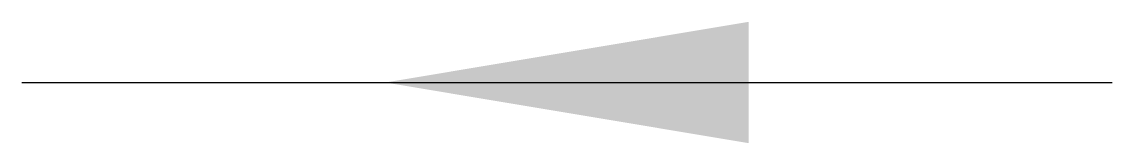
# Model space of a CAD drawing. Extents: x -1 to 2, y -0.17 to 0.17.
import ezdxf

# ---------------------------------------------------------------- set-up
doc = ezdxf.new("R2010")
doc.units = 0
doc.header["$LTSCALE"] = 7
doc.header["$MEASUREMENT"] = 0
doc.layers.get('0').update_dxf_attribs({"color": 1, "linetype": 'CONTINUOUS'})

msp = doc.modelspace()

# ---------------------------------------------------------------- linework, layer by layer
msp.add_line((-1, 0), (2, 0))
msp.add_solid([(1, 0.1667), (1, -0.1667), (0, 0)])

doc.saveas('drawing.dxf')
